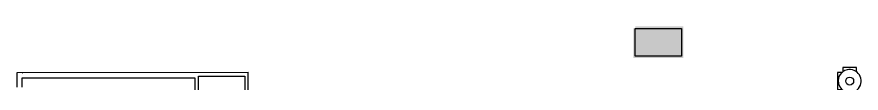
# Model space of a CAD drawing. Header units: millimetres. Extents: x 2592 to 5194, y 1172 to 2359.
# Drawn here: x 2593.067 to 2596.369, y 1183.334 to 1183.557 of the extents above; entities that cross this region are included whole.
import ezdxf

# ---------------------------------------------------------------- set-up
doc = ezdxf.new("R2010")
doc.units = ezdxf.units.MM
doc.layers.add('PDF _Geometria', color=7, linetype='Continuous')
doc.layers.add('PDF _Riempimenti solidi', color=3, linetype='Continuous')

msp = doc.modelspace()

# ---------------------------------------------------------------- linework, layer by layer
at = {"layer": 'PDF _Geometria', "color": 3, "lineweight": 0}
msp.add_lwpolyline([(2595.6661, 1183.549), (2595.4853, 1183.549), (2595.4853, 1183.4399), (2595.6661, 1183.4399)], close=True, dxfattribs=at)
at = {"layer": 'PDF _Geometria', "color": 3, "lineweight": 25}
msp.add_lwpolyline([(2595.4853, 1183.549), (2595.6661, 1183.549), (2595.6661, 1183.4399), (2595.4853, 1183.4399)], close=True, dxfattribs=at)
at = {"layer": 'PDF _Geometria', "lineweight": 25}
msp.add_lwpolyline([(2596.3444, 1183.3032), (2596.3528, 1183.309), (2596.3586, 1183.3149, 0.70901), (2596.3136, 1183.3874), (2596.3044, 1183.384), (2596.2969, 1183.379), (2596.2944, 1183.3774), (2596.2928, 1183.3765), (2596.2869, 1183.369), (2596.2819, 1183.3615)], format="xyb", dxfattribs=at)
for points in [[(2596.3503, 1183.3799), (2596.3503, 1183.3957), (2596.2969, 1183.3957), (2596.2969, 1183.3799)], [(2593.9728, 1183.3765), (2593.0669, 1183.3757), (2593.0669, 1183.319)], [(2593.0878, 1183.3757), (2593.0886, 1183.3757)], [(2593.0878, 1183.319), (2593.0878, 1183.3557), (2593.7628, 1183.3565), (2593.7628, 1182.8099)], [(2593.7778, 1182.8515), (2593.7778, 1183.3624), (2593.9578, 1183.3624), (2593.9578, 1183.084)], [(2593.9719, 1183.084), (2593.9719, 1183.3765)], [(2596.2936, 1183.3765), (2596.2761, 1183.3765), (2596.2761, 1183.3107), (2596.2928, 1183.3107)]]:
    msp.add_lwpolyline(points, dxfattribs=at)
msp.add_circle((2596.3239, 1183.3432), 0.0155, dxfattribs=at)
msp.add_open_spline([(2596.2819, 1183.3615), (2596.2667, 1183.3217), (2596.3057, 1183.2839), (2596.3444, 1183.3032)], degree=3, dxfattribs=at)
at = {"layer": 'PDF _Riempimenti solidi', "color": 7, "lineweight": 25, "transparency": 33554559}
for points in [[(2595.4778, 1183.4332), (2595.4928, 1183.4474), (2595.4778, 1183.549)], [(2595.4928, 1183.4474), (2595.4778, 1183.549), (2595.4928, 1183.549)], [(2595.4853, 1183.5565), (2595.4853, 1183.5415), (2595.6728, 1183.5565)], [(2595.4853, 1183.5415), (2595.6728, 1183.5565), (2595.6586, 1183.5415)], [(2595.6728, 1183.5565), (2595.6586, 1183.5415), (2595.6728, 1183.4332)], [(2595.6586, 1183.5415), (2595.6728, 1183.4332), (2595.6586, 1183.4474)], [(2595.6728, 1183.4332), (2595.6586, 1183.4474), (2595.4778, 1183.4332)], [(2595.6586, 1183.4474), (2595.4778, 1183.4332), (2595.4928, 1183.4474)]]:
    msp.add_solid(points, dxfattribs=at)
at = {"layer": 'PDF _Riempimenti solidi', "lineweight": 0, "transparency": 33554559}
for points in [[(2595.4853, 1183.549), (2595.6661, 1183.4399), (2595.4853, 1183.4399)], [(2595.4853, 1183.549), (2595.6661, 1183.549), (2595.6661, 1183.4399)]]:
    msp.add_solid(points, dxfattribs=at)

doc.saveas('drawing.dxf')
